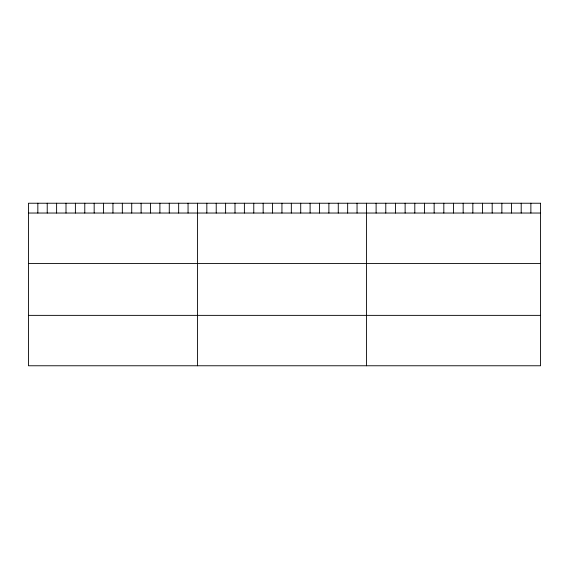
<?xml version="1.0" encoding="UTF-8"?>
<svg xmlns="http://www.w3.org/2000/svg" width="569" height="569" viewBox="0 0 569 569"><rect width="100%" height="100%" fill="white"/><g stroke="black" fill="none" stroke-linecap="round" stroke-linejoin="round"><path stroke-width="0.85" d="M28.45 213.034L540.55 213.034M28.45 263.44L540.55 263.44M28.45 315.368L540.55 315.368M530.877 203.233L530.877 213.034M521.204 203.233L521.204 213.034M511.531 203.233L511.531 213.034M501.858 203.233L501.858 213.034M492.185 203.233L492.185 213.034M482.512 203.233L482.512 213.034M472.839 203.233L472.839 213.034M463.166 203.233L463.166 213.034M453.493 203.233L453.493 213.034M443.82 203.233L443.82 213.034M434.147 203.233L434.147 213.034M424.474 203.233L424.474 213.034M414.801 203.233L414.801 213.034M405.128 203.233L405.128 213.034M395.455 203.233L395.455 213.034M385.782 203.233L385.782 213.034M376.109 203.233L376.109 213.034M366.436 203.233L366.436 365.767M357.048 203.233L357.048 213.034M347.659 203.233L347.659 213.034M338.271 203.233L338.271 213.034M328.882 203.233L328.882 213.034M319.494 203.233L319.494 213.034M310.105 203.233L310.105 213.034M300.717 203.233L300.717 213.034M291.328 203.233L291.328 213.034M281.94 203.233L281.94 213.034M272.551 203.233L272.551 213.034M263.163 203.233L263.163 213.034M253.774 203.233L253.774 213.034M244.386 203.233L244.386 213.034M234.997 203.233L234.997 213.034M225.609 203.233L225.609 213.034M216.22 203.233L216.22 213.034M206.832 203.233L206.832 213.034M197.443 203.233L197.443 365.767M188.054 203.233L188.054 213.034M178.666 203.233L178.666 213.034M169.278 203.233L169.278 213.034M159.889 203.233L159.889 213.034M150.501 203.233L150.501 213.034M141.112 203.233L141.112 213.034M131.724 203.233L131.724 213.034M122.335 203.233L122.335 213.034M112.947 203.233L112.947 213.034M103.558 203.233L103.558 213.034M94.17 203.233L94.17 213.034M84.781 203.233L84.781 213.034M75.392 203.233L75.392 213.034M66.004 203.233L66.004 213.034M56.615 203.233L56.615 213.034M47.227 203.233L47.227 213.034M37.839 203.233L37.839 213.034M540.55 203.233L28.45 203.233L28.45 365.767L540.55 365.767L540.55 203.233"/></g></svg>
